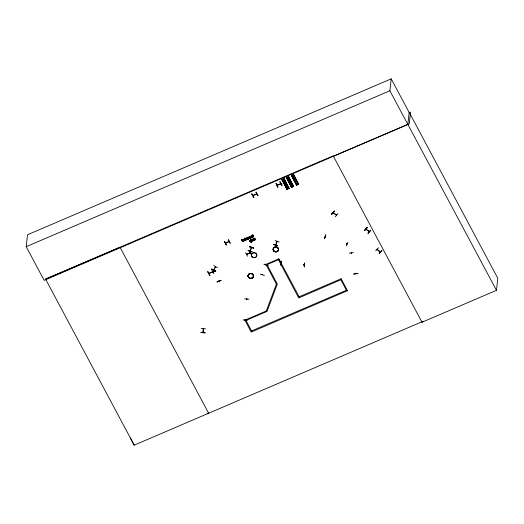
<?xml version="1.0" encoding="UTF-8"?>
<svg xmlns="http://www.w3.org/2000/svg" width="524" height="524" viewBox="0 0 524 524"><rect width="100%" height="100%" fill="white"/><g stroke="black" fill="none" stroke-linecap="round" stroke-linejoin="round"><path stroke-width="0.79" d="M251.31 236.73C248.979 236.049 252.699 237.287 250.498 237.077M247.001 238.682C246.961 237.058 244.774 239.337 246.273 238.322M355.875 273.318L355.77 273.528M208.997 273.594L209.404 273.273M212.685 271.615L212.443 272.12L212.417 271.733M229.316 241.426L228.844 241.623M246.542 254.395L250.413 252.732M247.014 254.179L246.889 254.035M277 185.286L280.877 183.629M277.478 185.07L277.347 184.926M201.223 328.437L205.532 328.777M248.756 237.221L249.332 238.636L250.203 238.21M200.915 332.622L205.244 332.668M203.312 328.496L203.011 332.55L203.004 332.059M203.247 332.078L203.155 332.602L203.443 328.679M205.218 332.982L200.928 332.426M243.11 239.841C243.614 242.402 244.754 238.885 243.175 239.782M244.616 298.857L248.926 299.211M247.387 320.171L243.071 319.902M246.64 299.44L246.712 298.916M245.317 319.876L245.199 319.509M246.863 298.929L246.811 299.499L246.896 299.014M281.277 261.221L280.962 265.137M280.995 265.157L281.316 261.135L281.002 265.059M281.637 263.172L281.224 262.956M304.248 264.803L303.848 264.902M304.392 262.983L304.306 267.024L304.444 263.074M266.041 264.731L266.166 264.987M253.439 238.767L253.433 239.16M407.855 124.319L44.167 280.353L26.2 246.693L27.517 234.772L391.199 78.836L409.165 112.496M207.759 271.825L209.875 275.303L207.779 271.805M208.952 273.266L209.338 273.148M208.971 273.207L208.958 273.58L212.783 271.622M203.286 328.574L203.24 329.092L203.482 328.862M203.057 332.019L202.965 332.504M203.41 329.118L203.463 328.509M211.683 269.179L215.508 271.078L211.696 269.081M211.886 269.971L213.805 273.607M211.945 272.401L215.836 270.653L211.951 272.297M212.403 272.1L212.43 271.753M213.707 265.616L217.512 267.633M213.55 269.834L215.678 266.736L213.7 270.122M214.1 271.517L213.877 271.799L213.975 271.373M214.034 271.393L213.923 271.805M215.495 271.078L211.683 269.1M220.971 280.379L217.041 281.951L220.977 280.399M219.071 281.074L218.842 280.798M224.396 241.413L226.335 244.983L224.436 241.322M225.53 243.071L229.204 241.322L228.864 241.787M229.23 241.669L229.243 241.302M230.213 243.319L228.346 239.651L230.265 243.287M241.656 240.437L242.127 240.234L241.551 240.241L242.036 239.933L241.819 239.527L242.285 239.927M241.551 240.241L242.023 240.031L241.819 239.527M242.867 240.922L242.298 241.636L242.442 241.276M242.402 240.025L242.809 240.902M245.225 238.852L244.852 238.047L245.062 238.82M245.219 240.306L244.944 240.516L244.701 239.317M245.894 240.11L245.343 238.957L245.907 240.012M246.195 239.082L246.614 238.315L245.953 238.669M247.177 239.173L246.634 239.534L246.45 239.16M247.001 237.123L247.787 239.304C246.994 237.955 248.631 237.044 248.232 238.865M245.605 252.594L247.498 256.229M247.459 239.337C247.839 238.649 245.992 240.798 246.208 238.983M247.787 239.304L248.533 238.937M247.859 238.846L247.433 237.935M248.042 239.193L248.435 238.689M253.013 195.36L256.832 193.769M246.712 254.33L246.621 254.153M253.112 195.537L256.832 194.103M250.269 238.243C251.048 236.724 248.586 237.988 249.169 237.103M249.201 237.686C251.127 239.036 249.332 236.226 249.404 238.184M249.332 238.636L248.821 237.575M253.898 197.437L251.821 193.959M252.227 251.736L248.121 250.498M251.965 193.893L253.714 197.528M249.332 240.745L251.193 242.33L249.332 240.745L249.614 240.529L250.577 241.499L249.614 240.529M249.699 236.684C250.302 237.202 248.494 236.337 248.756 237.542M251.415 236.809C248.828 238.328 252.103 235.905 251.363 237.51M251.291 237.745C250.675 238.309 250.249 237.359 251.179 237.536M250.629 239.409L251.933 241.368L250.891 239.298M255.948 192.184L258.011 195.694L255.928 192.118M249.496 251.009L251.618 254.487L249.548 250.976M250.714 240.149L250.577 241.499M251.33 235.374L252.319 237.359L252.607 237.143L252.319 237.359M250.878 241.734L251.468 242.206L250.878 241.734L250.727 240.051M250.21 250.61L250.105 251.134L251.5 247.433M256.557 194.063L256.459 193.88M250.066 252.673L250.027 252.882M250.282 250.963L250.262 250.583M250.289 251.166L250.407 250.629M252.935 235.59L251.985 236.095L252.935 235.59L252.81 234.732L253.537 236.835C253.734 234.785 250.786 237.051 253.046 235.911M250.433 252.561L246.647 254.5M252.922 235.689L252.542 234.85M250.262 251.14L251.448 247.321M251.52 247.682L251.658 247.308M252.313 241.112L251.762 240.071M251.71 239.94L252.588 239.448M252.109 239.796L252.692 239.651L252.299 239.717M252.575 239.547L252.764 239.18L253.505 240.693L252.692 239.651M251.435 254.474L249.509 250.911M253.537 236.835L253.053 235.813M253.249 240.804L252.764 239.18M347.569 290.623L251.199 332.085L244.865 320.046M245.618 319.725L251.965 331.613M253.616 248.134L249.548 246.666L253.636 248.016M245.992 320.413L266.664 311.551M251.599 330.919L346.449 290.25M260.317 274.15L264.41 275.408M262.38 274.445L262.282 274.773M262.491 274.831L262.524 274.491M264.05 264.253L268.177 265.511L264.089 264.142M266.29 310.856L267.017 311.413L277.203 284.394L276.403 284.132L265.891 264.266M265.943 265.111L265.982 264.758M266.094 265.137L266.185 264.777M266.264 264.961L279.181 259.419M267.017 264.633L277.157 283.812L276.403 284.132L266.218 311.151M277.176 185.221L277.078 185.044M277.406 184.946L277.458 185.247M277.995 187.035L276.089 183.466L277.772 187.212M279.954 181.907L282.076 185.378L279.993 181.802M273.672 244.407L277.766 245.691M280.51 183.937L280.523 183.564M280.897 183.452L280.962 183.577M275.093 240.595L279.181 241.99M279.967 181.808L281.899 185.372M282.541 180.485L284.499 179.614M275.67 245.016L277.019 241.256M275.866 244.859L277.229 241.282M282.888 181.14L284.84 180.269M283.399 182.129L285.351 181.258M281.892 179.621L286.942 189.334L281.866 179.627L284.126 178.697L289.137 188.424L283.988 178.625M283.864 182.942L285.809 182.129M284.375 183.924L286.32 183.112M286.51 177.525L288.593 176.778L293.623 186.498L288.455 176.712M287.021 178.507L288.966 177.695M278.427 259.74L298.726 297.946L340.842 279.751M287.362 179.169L289.307 178.357M299.499 297.475L278.814 258.725M287.873 180.151L289.818 179.339M288.331 181.022L290.276 180.217M288.842 182.011L290.787 181.199M281.205 263.284L281.27 262.924M281.571 262.95L281.539 263.343L281.617 262.996M291.514 175.376L293.597 174.636L298.634 184.35L293.46 174.564M292.025 176.359L293.971 175.547M292.366 177.02L294.318 176.208M292.877 178.003L294.829 177.191M293.335 178.881L295.287 178.068M293.846 179.863L295.798 179.051M299.125 296.781L341.222 278.729M303.769 264.81L303.868 264.725M304.162 264.751L303.789 265.072M325.673 234.857L324.402 238.597M325.568 236.822L325.214 236.54M325.555 236.986L325.312 236.534M325.594 236.999L325.594 236.625M331.849 214.172L334.495 211.113M333.251 212.521L333.159 212.626M333.519 213.078L333.585 212.711M335.308 216.759L337.934 213.602M336.349 214.932L336.29 214.892M336.487 215.069L336.618 214.919M336.663 214.997L333.271 212.724M340.469 279.056L346.816 290.944M346.344 245.841L347.982 242.219M347.026 243.693L346.973 244.079L346.744 243.594M346.574 243.909L347.071 243.909L346.646 243.974M349.22 253.197L353.464 252.555M351.296 252.771L351.342 253.328M351.44 252.751L351.506 253.315L351.506 252.823M357.99 273.574L353.752 274.216M355.691 273.135L355.947 273.417M355.672 273.305L355.731 273.449M357.958 273.259L353.72 273.928M367.147 227.652L364.507 230.645M365.824 229.099L369.145 231.543M365.844 229.361L365.916 228.995M366.184 229.551L366.25 229.184M370.632 230.193L367.933 233.226L370.769 230.298M368.837 231.477L368.85 231.353M369.282 231.392L369.112 231.732M369.322 231.47L365.929 229.198M423.32 321.291L422.017 322.234L421.807 321.847L134.196 445.164L45.588 279.168L333.199 155.851L422.017 322.234L496.47 290.316L389.882 90.763L391.199 78.836M375.721 250.845L378.479 247.754M377.529 249.457L377.07 249.228M377.051 249.437L377.162 249.123M380.457 251.605C380.594 253.328 375.911 248.559 377.49 249.326L377.352 249.476M379.088 253.321L381.989 250.557M380.024 251.553L380.319 251.749M381.813 250.321L379.238 253.537M407.849 124.417L409.185 112.274L497.8 278.264L496.47 290.316M410.547 112.07L409.244 123.9L333.402 156.244M249.024 237.405L249.83 236.927M244.453 240.3L244.367 240.673M242.848 239.782L242.939 240.509M242.592 241.243L242.14 240.13M244.682 239.101L245.33 239.055M251.749 237.411L251.789 237.012M208.965 273.404L212.705 271.805M212.377 271.963L212.77 271.792M244.125 240.575L243.817 239.632M248.062 250.668L252.149 252.005M273.607 244.597L277.7 245.926M243.143 239.756L243.11 240.143M253.426 238.865L254.212 238.335L254.893 239.154M254.9 239.743L254.952 239.226M324.461 238.623L325.889 234.837M325.194 236.874L325.601 236.855M250.472 236.586L250.505 236.979M244.433 240.444L244.027 240.961M253.629 248.081L249.535 246.686L253.695 247.924M246.942 238.806L246.739 238.197L245.913 238.361M250.249 236.475L250.164 236.933M251.677 237.542L251.749 236.855M248.487 238.728L248.121 237.713M242.298 241.636L242.599 241.145M203.292 328.666L203.417 329.072M253.472 238.748L254.061 238.413L254.703 238.806M246.503 239.095L246.535 239.501M248.782 237.228L249.686 236.782M226.303 244.983L224.416 241.335M277.962 187.12L276.03 183.577M250.459 236.684L251.186 236.586M244.479 238.879L244.367 239.357M255.175 239.756L254.31 240.32M250.236 236.573L250.872 236.16L251.559 236.625M334.522 211.12L331.672 214.139L334.515 211.218M331.692 214.139L334.338 211.08M367.173 227.691L364.337 230.612L367.186 227.593M367.003 227.554L364.494 230.711M247.472 239.239L246.188 239.389M247.426 238.034L248.016 237.778M281.205 263.133L281.584 263.153M303.796 264.941L304.234 264.974M248.638 238.97L248.789 238.125M244.086 240.549L243.221 240.293M254.834 239.75L254.31 240.071L253.793 239.723M244.701 239.147L245.068 239.016M253.485 238.263L253.334 238.394A0.878 0.799 6.3 0 0 253.118 238.885L253.177 239.403M244.295 240.693L243.87 241.014A0.675 0.616 6.3 0 1 243.424 240.981L242.953 240.411M282.246 179.47L282.554 179.339L287.565 189.072L282.292 179.45M283.982 178.691L283.438 178.979L288.508 188.686M288.58 176.791L293.604 186.511L291.377 187.422L286.333 177.708L286.641 177.584L291.783 187.258L287.021 177.426M292.949 186.773L287.931 177.06M293.584 186.518L288.449 176.771M291.351 175.566L296.663 185.168L291.639 175.448M297.069 184.992L296.767 185.116L291.979 175.304M293.211 174.8L298.261 184.5M298.641 184.343L298.333 184.468L293.591 174.643M286.91 189.334L289.169 188.404M288.482 188.692L288.789 188.561L283.602 178.848M288.862 188.535L283.746 178.854M291.757 187.264L292.065 187.133L286.87 177.446L291.933 187.153M296.387 185.273L298.497 184.33M255.064 239.9L254.114 240.306L253.295 239.534M244.564 238.813L244.4 239.475M251.821 239.671L252.417 239.514M251.278 237.582L251.409 236.913M250.315 236.481L251.448 236.494M251.592 237.555L251.12 237.903M246.319 238.964L246.614 238.315M280.871 183.806L277.104 185.398M253.924 197.358L251.802 193.978M209.823 275.31L207.956 271.655M247.059 239.285L246.542 239.403M282.004 179.536L287.172 189.236M282.521 179.359L287.597 189.053M283.576 178.887L288.659 188.581M284.093 178.717L288.907 188.516M286.615 177.603L291.658 187.31L286.595 177.61M291.75 175.402L296.813 185.103M293.433 174.669L298.615 184.363M287.218 189.21L282.128 179.522M254.736 239.841L254.048 239.907M243.247 239.723L243.719 239.678M243.097 239.448L243.391 239.317A0.681 0.622 6.3 0 1 243.843 239.35L244.433 240.247M244.551 238.911L244.931 238.708M252.208 239.651L252.044 240.11M251.291 237.483L250.564 237.595L250.688 237.948M26.2 246.693L389.882 90.763M249.339 238.538L250.367 238.086L249.666 237.424M265.878 264.417L278.794 258.876M244.852 320.197L266.277 311.007L266.644 311.701M45.516 279.03L120.035 247.249L208.86 413.626M217.054 281.964L220.938 280.222M291.03 186.302L292.975 185.489M296.034 184.153L297.979 183.341M286.562 188.214L288.508 187.402M243.385 239.422L243.09 239.547A0.675 0.616 6.3 0 0 242.835 239.881L242.867 240.339M249.103 237.496L249.496 237.365M253.662 238.263L254.638 238.335M244.656 238.859L245.232 238.754M249.3 237.13L249.804 237.031M225.68 242.953L225.517 243.26L229.184 241.492M242.311 241.538L242.9 241.027M336.5 215.259L333.179 212.829M377.175 249.326L380.424 251.789M207.052 413.423L208.65 413.24M248.389 238.977L247.976 238.951M293.257 186.649L288.069 176.929M254.12 240.208L253.426 239.743M370.776 230.311L368.123 233.35M253.904 239.927L253.577 239.409M248.599 237.883L248.206 237.582A0.668 0.609 6.3 0 0 247.78 237.536M254.815 238.368L255.09 238.859M254.959 238.643L254.278 238.079L253.321 238.492A0.878 0.799 6.3 0 0 253.112 238.983L253.125 239.186M243.057 240.575L243.437 240.883A0.675 0.616 6.3 0 0 243.883 240.916M248.703 238.053L248.219 237.477A0.668 0.609 6.3 0 0 247.793 237.431A0.779 0.707 6.3 0 0 247.328 237.732M244.223 239.658L244.446 240.405M253.668 239.684L253.492 239.232M130.293 437.966L134.196 445.164M341.209 278.879L347.556 290.774M251.599 235.256L251.985 236.095M252.109 236.219L252.594 237.241M252.142 240.195L252.555 241.099M252.299 241.21L251.73 239.953M250.878 239.403L251.933 241.368M245.114 237.935L246.156 239.999M245.206 240.411L244.669 239.167M244.466 239.501L244.944 240.516M242.127 240.234L242.599 241.191M293.073 174.787L298.215 184.527M282.41 179.332L287.545 189.072M254.821 238.879L254.939 239.324M248.71 237.955L248.848 238.538M253.19 239.304L253.282 239.632M253.478 239.33L253.426 238.905M243.306 239.455A0.675 0.616 6.3 0 1 243.752 239.488M225.851 243.077L225.805 243.097M245.324 319.699L245.298 320.053L245.324 319.699M380.129 251.402L380.123 251.454M248.71 277.524A2.692 2.45 6.3 0 0 253.282 276.79A2.692 2.45 6.3 0 0 250.217 273.541A2.692 2.45 6.3 0 0 248.71 277.524A2.692 2.45 6.3 0 0 253.282 276.796A2.692 2.45 6.3 0 0 250.217 273.541A2.692 2.45 6.3 0 0 248.71 277.53A2.685 2.443 6.3 0 0 253.275 276.79A2.685 2.443 6.3 0 0 250.217 273.548A2.685 2.443 6.3 0 0 248.717 277.524M248.723 277.451A2.685 2.443 6.3 0 0 253.282 276.718A2.685 2.443 6.3 0 0 250.223 273.476A2.685 2.443 6.3 0 0 248.723 277.451M252.096 256.812A2.692 2.45 6.3 0 0 256.662 256.079A2.692 2.45 6.3 0 0 253.596 252.83A2.692 2.45 6.3 0 0 252.096 256.812M252.109 256.734A2.685 2.443 6.3 0 0 256.668 256A2.685 2.443 6.3 0 0 253.609 252.758A2.685 2.443 6.3 0 0 252.109 256.734M273.803 251.003A2.692 2.45 6.3 0 0 278.368 250.262A2.692 2.45 6.3 0 0 275.303 247.014A2.692 2.45 6.3 0 0 273.803 251.003A2.685 2.443 6.3 0 0 278.362 250.269A2.685 2.443 6.3 0 0 275.303 247.02A2.685 2.443 6.3 0 0 273.803 251.003M273.81 250.931A2.692 2.45 6.3 0 0 278.375 250.19A2.692 2.45 6.3 0 0 275.31 246.942A2.692 2.45 6.3 0 0 273.81 250.931A2.685 2.443 6.3 0 0 278.368 250.19A2.685 2.443 6.3 0 0 275.31 246.942A2.685 2.443 6.3 0 0 273.81 250.924"/></g></svg>
